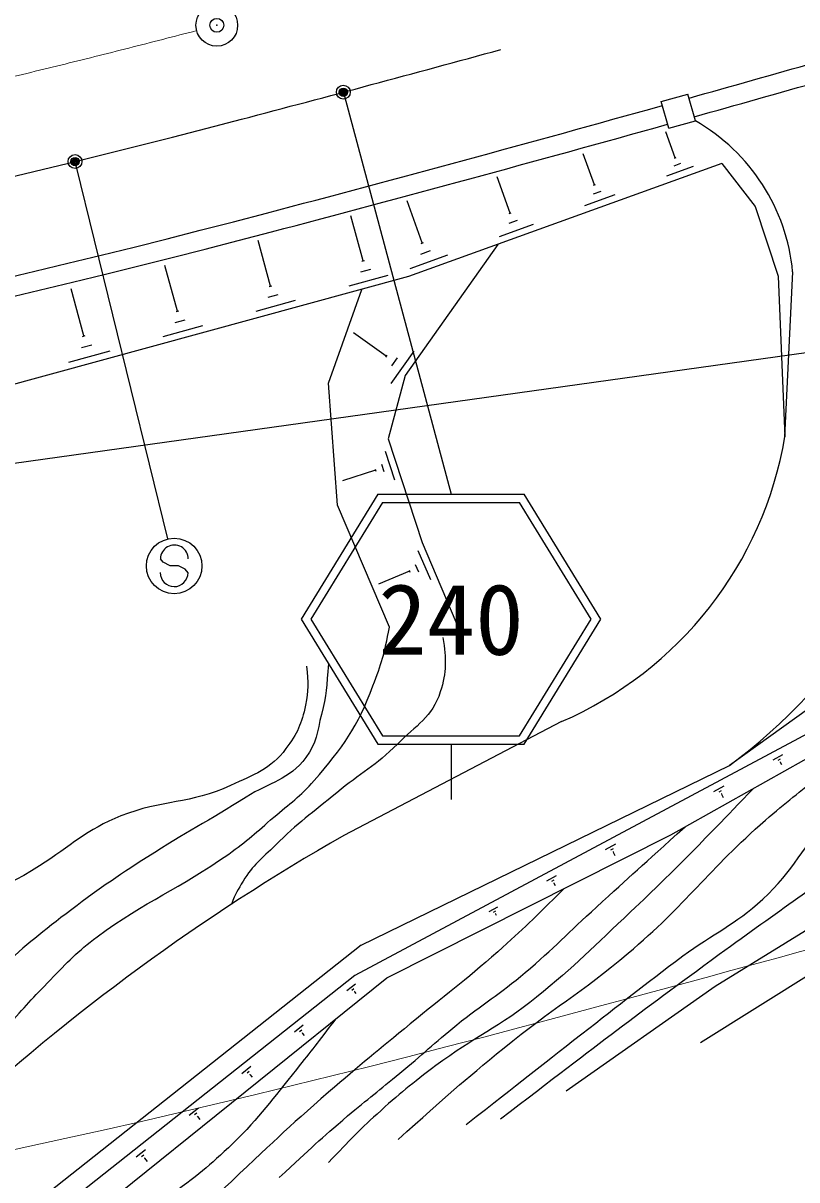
# Model space of a CAD drawing. Units: millimetres, scale not verified. Extents: x 0 to 700000, y -47500 to 447500.
# Drawn here: x 365942 to 393814, y 230161 to 271838 of the extents above; entities that cross this region are included whole.
import ezdxf
from ezdxf.enums import TextEntityAlignment as Align

# ---------------------------------------------------------------- set-up
doc = ezdxf.new("R2010")
doc.units = ezdxf.units.MM
doc.header["$LTSCALE"] = 1000
doc.header["$PDMODE"] = 32
doc.header["$PDSIZE"] = 500
doc.linetypes.add('CHAIN', pattern=[18.5, 12, -1.5, 3.5, -1.5])
for name, color, linetype, lineweight in [('M-STR-HTXT', 7, 'Continuous', 13), ('M-STR-STRC', 7, 'Continuous', 25), ('M-TTL-BAND', 7, 'Continuous', 25), ('S-TTL', 7, 'Continuous', 25)]:
    doc.layers.add(name, color=color, linetype=linetype, lineweight=lineweight)
doc.styles.add('ＭＳ ゴシック', font='')
doc.styles.get('ＭＳ ゴシック').set_extended_font_data('MS Gothic')

msp = doc.modelspace()

# ---------------------------------------------------------------- linework, layer by layer
at = {"layer": 'M-STR-HTXT'}
for centre, radius, start, end in [((117799, 1238670), 1037700, 284.78072, 287.07253), ((283627, 610179), 387700, 271.43895, 284.78072)]:
    msp.add_arc(centre, radius, start, end, dxfattribs=at)
at = {"layer": 'M-STR-STRC'}
for p, q in [((377514, 269205), (381356, 254861)), ((367846, 266703), (371145, 253252)), ((378720, 254861), (375956, 250361)), ((378720, 254861), (383992, 254861)), ((386756, 250361), (383992, 254861)), ((378888, 254561), (376308, 250361)), ((378888, 254561), (383825, 254561)), ((386404, 250361), (383825, 254561)), ((370988, 252421), (370888, 252539)), ((371233, 252282), (370988, 252421)), ((371533, 252279), (371233, 252282)), ((371778, 252167), (371533, 252279)), ((371884, 252031), (371778, 252167)), ((375956, 250361), (378720, 245861)), ((376308, 250361), (378888, 246161)), ((383825, 246161), (386404, 250361)), ((383992, 245861), (386756, 250361)), ((378888, 246161), (383825, 246161)), ((378720, 245861), (383992, 245861)), ((381356, 245861), (381356, 243861))]:
    msp.add_line(p, q, dxfattribs=at)
for centre, radius in [((377475, 269350), 150), ((377475, 269350), 120), ((377475, 269350), 90), ((377475, 269350), 60), ((377475, 269350), 30), ((367811, 266849), 150), ((367811, 266849), 120), ((367811, 266849), 90), ((367811, 266849), 60), ((367811, 266849), 30), ((371383, 252280), 1000)]:
    msp.add_circle(centre, radius, dxfattribs=at)
for centre, start, end in [((371388, 252535), 359.5549, 179.5549), ((371384, 252035), 179.5549, 359.5549)]:
    msp.add_arc(centre, 500, start, end, dxfattribs=at)
for p in [(377475, 269350), (367811, 266849)]:
    msp.add_point(p, dxfattribs=at)
at = {"layer": 'M-TTL-BAND', "color": 2, "linetype": 'CHAIN', "lineweight": 13}
msp.add_arc((283627, 610179), 350000, 271.43895, 284.65794, dxfattribs=at)
at = {"layer": 'S-TTL'}
for p, q in [((388928, 269011), (389890, 269282)), ((390161, 268319), (389890, 269282)), ((389198, 268049), (388928, 269011)), ((389198, 268049), (390161, 268319)), ((449804, 267726), (171039, 228823)), ((389431, 266986), (389094, 267919)), ((391115, 266785), (379824, 262705)), ((386524, 266008), (386120, 267126)), ((389398, 266702), (389638, 266789)), ((389401, 266975), (389461, 266997)), ((391115, 266785), (392307, 265231)), ((389124, 266331), (390087, 266679)), ((383489, 264986), (383015, 266298)), ((386490, 265996), (386558, 266020)), ((386176, 265266), (387266, 265660)), ((386486, 265686), (386759, 265785)), ((380319, 263920), (379772, 265434)), ((392307, 265231), (393137, 262727)), ((378191, 263273), (377749, 264893)), ((383446, 264625), (383752, 264736)), ((383450, 264973), (383527, 265000)), ((383098, 264154), (384321, 264596)), ((374853, 262366), (374406, 264002)), ((383037, 263866), (379707, 259145)), ((380277, 263904), (380362, 263935)), ((379884, 262993), (381246, 263485)), ((380272, 263518), (380612, 263641)), ((371504, 261457), (371052, 263108)), ((378148, 263261), (378235, 263285)), ((379824, 262705), (360294, 257368)), ((377681, 262378), (379086, 262762)), ((378112, 262874), (378463, 262970)), ((393137, 262727), (393383, 256933)), ((393383, 256933), (393663, 262877)), ((368133, 260566), (367667, 262268)), ((374809, 262354), (374897, 262378)), ((376940, 258860), (378144, 262246)), ((374339, 261465), (375754, 261852)), ((374773, 261964), (375126, 262061)), ((371459, 261444), (371548, 261469)), ((370986, 260549), (372412, 260938)), ((371423, 261051), (371779, 261149)), ((368086, 260553), (368179, 260579)), ((379020, 259843), (377841, 260675)), ((368048, 260145), (368419, 260246)), ((367594, 259622), (369077, 260027)), ((379046, 259880), (378994, 259807)), ((380015, 260015), (379192, 258848)), ((379415, 259783), (379209, 259491)), ((377266, 254465), (376940, 258860)), ((379707, 259145), (379097, 256866)), ((379097, 256866), (380318, 253122)), ((378982, 256412), (379317, 255385)), ((378851, 255944), (378935, 255687)), ((378636, 255731), (377444, 255343)), ((378625, 255763), (378646, 255699)), ((379138, 250070), (377266, 254465)), ((380318, 253122), (381701, 249867)), ((380165, 252842), (380612, 251792)), ((380070, 252337), (380182, 252074)), ((379864, 252094), (378749, 251620)), ((379850, 252127), (379877, 252061)), ((389273, 242587), (404302, 251060)), ((399878, 249275), (377896, 237524)), ((395013, 247692), (391383, 245094)), ((385332, 246672), (377492, 242568)), ((378124, 238622), (391383, 245094)), ((393296, 245472), (392948, 245287)), ((393212, 245316), (393125, 245269)), ((393226, 245212), (393204, 245200)), ((393215, 245206), (393260, 245121)), ((391182, 244343), (390811, 244144)), ((391093, 244175), (391000, 244126)), ((391107, 244064), (391084, 244052)), ((391096, 244058), (391160, 243937)), ((379041, 237444), (389273, 242587)), ((387281, 242257), (386906, 242057)), ((387191, 242088), (387097, 242038)), ((387206, 241976), (387182, 241963)), ((387194, 241970), (387256, 241853)), ((385145, 241115), (384796, 240929)), ((385060, 240958), (384973, 240912)), ((385074, 240854), (385053, 240842)), ((385064, 240848), (385105, 240771)), ((390876, 237137), (396482, 240608)), ((383035, 239988), (382713, 239816)), ((382957, 239843), (382877, 239800)), ((382970, 239746), (382950, 239735)), ((382960, 239741), (382980, 239703)), ((378124, 238622), (364286, 227678)), ((394447, 237671), (390342, 235102)), ((377896, 237524), (366198, 228278)), ((367424, 228091), (379041, 237444)), ((377909, 237216), (377602, 236973)), ((377855, 237048), (377778, 236988)), ((377886, 236949), (377867, 236934)), ((377877, 236941), (377932, 236872)), ((385503, 233367), (390876, 237137)), ((376032, 235732), (375717, 235483)), ((375976, 235560), (375898, 235498)), ((376009, 235458), (375989, 235442)), ((375999, 235450), (376064, 235368)), ((374147, 234243), (373824, 233987)), ((374090, 234066), (374009, 234002)), ((374124, 233961), (374103, 233945)), ((374113, 233953), (374188, 233858)), ((372254, 232746), (371922, 232483)), ((372195, 232564), (372112, 232499)), ((372229, 232457), (372209, 232440)), ((372219, 232449), (372304, 232341)), ((370352, 231243), (370011, 230973)), ((370292, 231056), (370206, 230989)), ((370327, 230946), (370306, 230929)), ((370316, 230938), (370411, 230817))]:
    msp.add_line(p, q, dxfattribs=at)
at = {"layer": 'S-TTL', "color": 3}
msp.add_circle((372919, 271760), 750, dxfattribs=at)
at = {"layer": 'S-TTL'}
for centre, radius, start, end in [((283627, 610179), 345200, 272.165, 284.75582), ((283627, 610179), 345900, 272.16484, 284.78072), ((117799, 1238670), 1007000, 285.67856, 286.21872), ((117799, 1238670), 1007700, 285.67856, 286.21872), ((117799, 1238670), 1003500, 284.78072, 285.33267), ((117799, 1238670), 1007000, 284.78072, 285.62166), ((283627, 610179), 353500, 271.43895, 284.78072), ((117799, 1238670), 1007700, 284.78072, 285.6217), ((386649, 262211), 7045, 5.419, 60.1021), ((283627, 610179), 357000, 272.16226, 284.78072), ((283627, 610179), 357700, 272.1621, 284.78072), ((378865, 261999), 21035, 306.5202, 347.2421), ((379911, 259214), 13664, 293.3765, 350.387), ((415916, 175255), 77508, 119.71868, 132.71509)]:
    msp.add_arc(centre, radius, start, end, dxfattribs=at)
for points, knots in [([(381902, 232156), (383923, 233747), (384434, 234150), (386065, 235417), (387485, 236520), (388265, 237158), (389708, 238228), (390817, 239049), (391569, 239345), (392588, 240275), (393717, 241305), (394012, 242206), (395121, 243259), (396454, 244525), (397482, 244888), (398972, 245965), (401257, 247615), (402571, 248500), (404766, 250267), (406516, 251676), (407447, 252529), (409069, 254084), (410598, 255549), (411443, 256387), (412850, 257970), (414330, 259633), (414881, 260806), (416424, 262411), (417841, 263884), (418746, 264599), (420310, 265915), (422406, 267677), (423618, 268620), (425792, 270286), (427253, 271406), (428071, 272035), (429574, 273097), (431247, 274279), (432156, 274989), (433911, 276046), (435547, 277032), (436529, 277470), (438213, 278371), (440122, 279392), (440728, 279709), (443114, 280960)], [0, 0, 0, 0, 1, 1, 1, 2, 2, 2, 3, 3, 3, 4, 4, 4, 5, 5, 5, 6, 6, 6, 7, 7, 7, 8, 8, 8, 9, 9, 9, 10, 10, 10, 11, 11, 11, 12, 12, 12, 13, 13, 13, 14, 14, 14, 15, 15, 15, 15]), ([(383134, 232356), (386929, 235255), (387905, 236016), (391018, 238288), (393216, 239893), (394479, 240746), (396678, 242348), (398940, 243996), (400187, 244948), (402416, 246641), (403645, 247575), (404332, 248099), (405538, 249061), (407535, 250653), (408599, 251612), (410535, 253277), (411509, 254115), (412082, 254557), (412994, 255463), (414330, 256790), (414867, 257727), (416077, 259171), (416974, 260241), (417406, 260903), (418380, 261903), (419434, 262985), (420021, 263603), (421190, 264557), (421764, 265026), (422111, 265256), (422713, 265689), (424151, 266725), (424964, 267295), (426421, 268305), (427682, 269179), (428395, 269660), (429660, 270529), (431521, 271809), (432451, 272707), (434422, 273808), (435851, 274606), (436690, 274992), (438209, 275604), (440015, 276331), (441043, 276728), (442932, 277204), (445224, 277781), (446150, 277817), (448928, 278029)], [0, 0, 0, 0, 1, 1, 1, 2, 2, 2, 3, 3, 3, 4, 4, 4, 5, 5, 5, 6, 6, 6, 7, 7, 7, 8, 8, 8, 9, 9, 9, 10, 10, 10, 11, 11, 11, 12, 12, 12, 13, 13, 13, 14, 14, 14, 15, 15, 15, 16, 16, 16, 16]), ([(363272, 232143), (363479, 232928), (363580, 233225), (363913, 233858), (364345, 234680), (364795, 235009), (365403, 235711), (365977, 236376), (366309, 236740), (366925, 237366), (367554, 238006), (367891, 238391), (368613, 238922), (370374, 240216), (371559, 240647), (373347, 241901), (374017, 242371), (374350, 242691), (374969, 243225), (375551, 243728), (375919, 243971), (376426, 244550), (377459, 245729), (377995, 246490), (378544, 247959), (378844, 248761), (378957, 249104), (379138, 250070)], [0, 0, 0, 0, 1, 1, 1, 2, 2, 2, 3, 3, 3, 4, 4, 4, 5, 5, 5, 6, 6, 6, 7, 7, 7, 8, 8, 8, 9, 9, 9, 9]), ([(381065, 249701), (381179, 248907), (381204, 248470), (380969, 247741), (380676, 246837), (380096, 246534), (379426, 245861), (378655, 245085), (378085, 244806), (377241, 244110), (376362, 243384), (375832, 243017), (375024, 242214), (374545, 241738), (374219, 241505), (373867, 240929), (373676, 240614), (373601, 240482), (373442, 240088)], [0, 0, 0, 0, 1, 1, 1, 2, 2, 2, 3, 3, 3, 4, 4, 4, 5, 5, 5, 6, 6, 6, 6]), ([(376151, 248669), (376210, 248060), (376218, 247802), (376112, 247262), (375983, 246605), (375811, 246234), (375409, 245698), (374846, 244950), (374263, 244764), (373415, 244369), (371964, 243693), (370955, 243862), (369466, 243274), (368217, 242780), (367668, 242196), (366534, 241476), (364961, 240477), (363834, 240203), (362546, 238857), (361068, 237311), (360609, 236138), (359419, 234361), (357823, 231977), (357343, 231159), (355509, 228145)], [0, 0, 0, 0, 1, 1, 1, 2, 2, 2, 3, 3, 3, 4, 4, 4, 5, 5, 5, 6, 6, 6, 7, 7, 7, 8, 8, 8, 8]), ([(376937, 248765), (376881, 247922), (376869, 247632), (376690, 246933), (376530, 246307), (376512, 245897), (376128, 245377), (375529, 244567), (374826, 244495), (373976, 243954), (372610, 243085), (371793, 242681), (370434, 241802), (369257, 241040), (368603, 240601), (367488, 239750), (366482, 238981), (365926, 238534), (365005, 237664), (363827, 236551), (363318, 235779), (362258, 234553), (361742, 233955), (361462, 233612), (360967, 232997), (359472, 231142), (359057, 230436), (357425, 228032)], [0, 0, 0, 0, 1, 1, 1, 2, 2, 2, 3, 3, 3, 4, 4, 4, 5, 5, 5, 6, 6, 6, 7, 7, 7, 8, 8, 8, 9, 9, 9, 9]), ([(379447, 231613), (381246, 233231), (381744, 233672), (383274, 234922), (384974, 236310), (386064, 236915), (387743, 238329), (389799, 240060), (390653, 241357), (392681, 243119), (393442, 243780), (393893, 244121), (394681, 244749), (396627, 246298), (397318, 246751), (399806, 248525)], [0, 0, 0, 0, 1, 1, 1, 2, 2, 2, 3, 3, 3, 4, 4, 4, 5, 5, 5, 5]), ([(392250, 244265), (390161, 242098), (389607, 241501), (387826, 239819), (386526, 238592), (385826, 237869), (384439, 236741), (383111, 235660), (382182, 235307), (380813, 234278), (379956, 233633), (379484, 233257), (378692, 232533), (377982, 231882), (377747, 231639), (376948, 230788)], [0, 0, 0, 0, 1, 1, 1, 2, 2, 2, 3, 3, 3, 4, 4, 4, 5, 5, 5, 5]), ([(375169, 230241), (376335, 231327), (376644, 231625), (377632, 232465), (378356, 233079), (378784, 233396), (379513, 234004), (380322, 234677), (380748, 235087), (381566, 235749), (382507, 236510), (383105, 236847), (384029, 237630), (385068, 238510), (385589, 239072), (386595, 239990), (387835, 241123), (388230, 241477), (389785, 242875)], [0, 0, 0, 0, 1, 1, 1, 2, 2, 2, 3, 3, 3, 4, 4, 4, 5, 5, 5, 6, 6, 6, 6]), ([(385425, 240652), (384310, 239545), (383995, 239242), (383037, 238383), (381850, 237318), (381116, 236802), (379890, 235783), (378737, 234825), (378080, 234302), (376948, 233320), (375412, 231987), (374932, 231516), (373117, 229796)], [0, 0, 0, 0, 1, 1, 1, 2, 2, 2, 3, 3, 3, 4, 4, 4, 4]), ([(377201, 235962), (376535, 235077), (376350, 234843), (375785, 234141), (374923, 233070), (374481, 232427), (373493, 231473), (372619, 230629), (372255, 230346), (371098, 229488)], [0, 0, 0, 0, 1, 1, 1, 2, 2, 2, 3, 3, 3, 3])]:
    msp.add_open_spline(points, degree=3, knots=knots, dxfattribs=at)
at = {"layer": 'S-TTL', "color": 3}
msp.add_point((372919, 271760), dxfattribs=at)

# ---------------------------------------------------------------- texts
at = {"layer": 'M-STR-STRC', "style": 'ＭＳ ゴシック'}
msp.add_text('240', height=2566, dxfattribs=at).set_placement((381356, 250361), align=Align.MIDDLE_CENTER)

doc.saveas('drawing.dxf')
